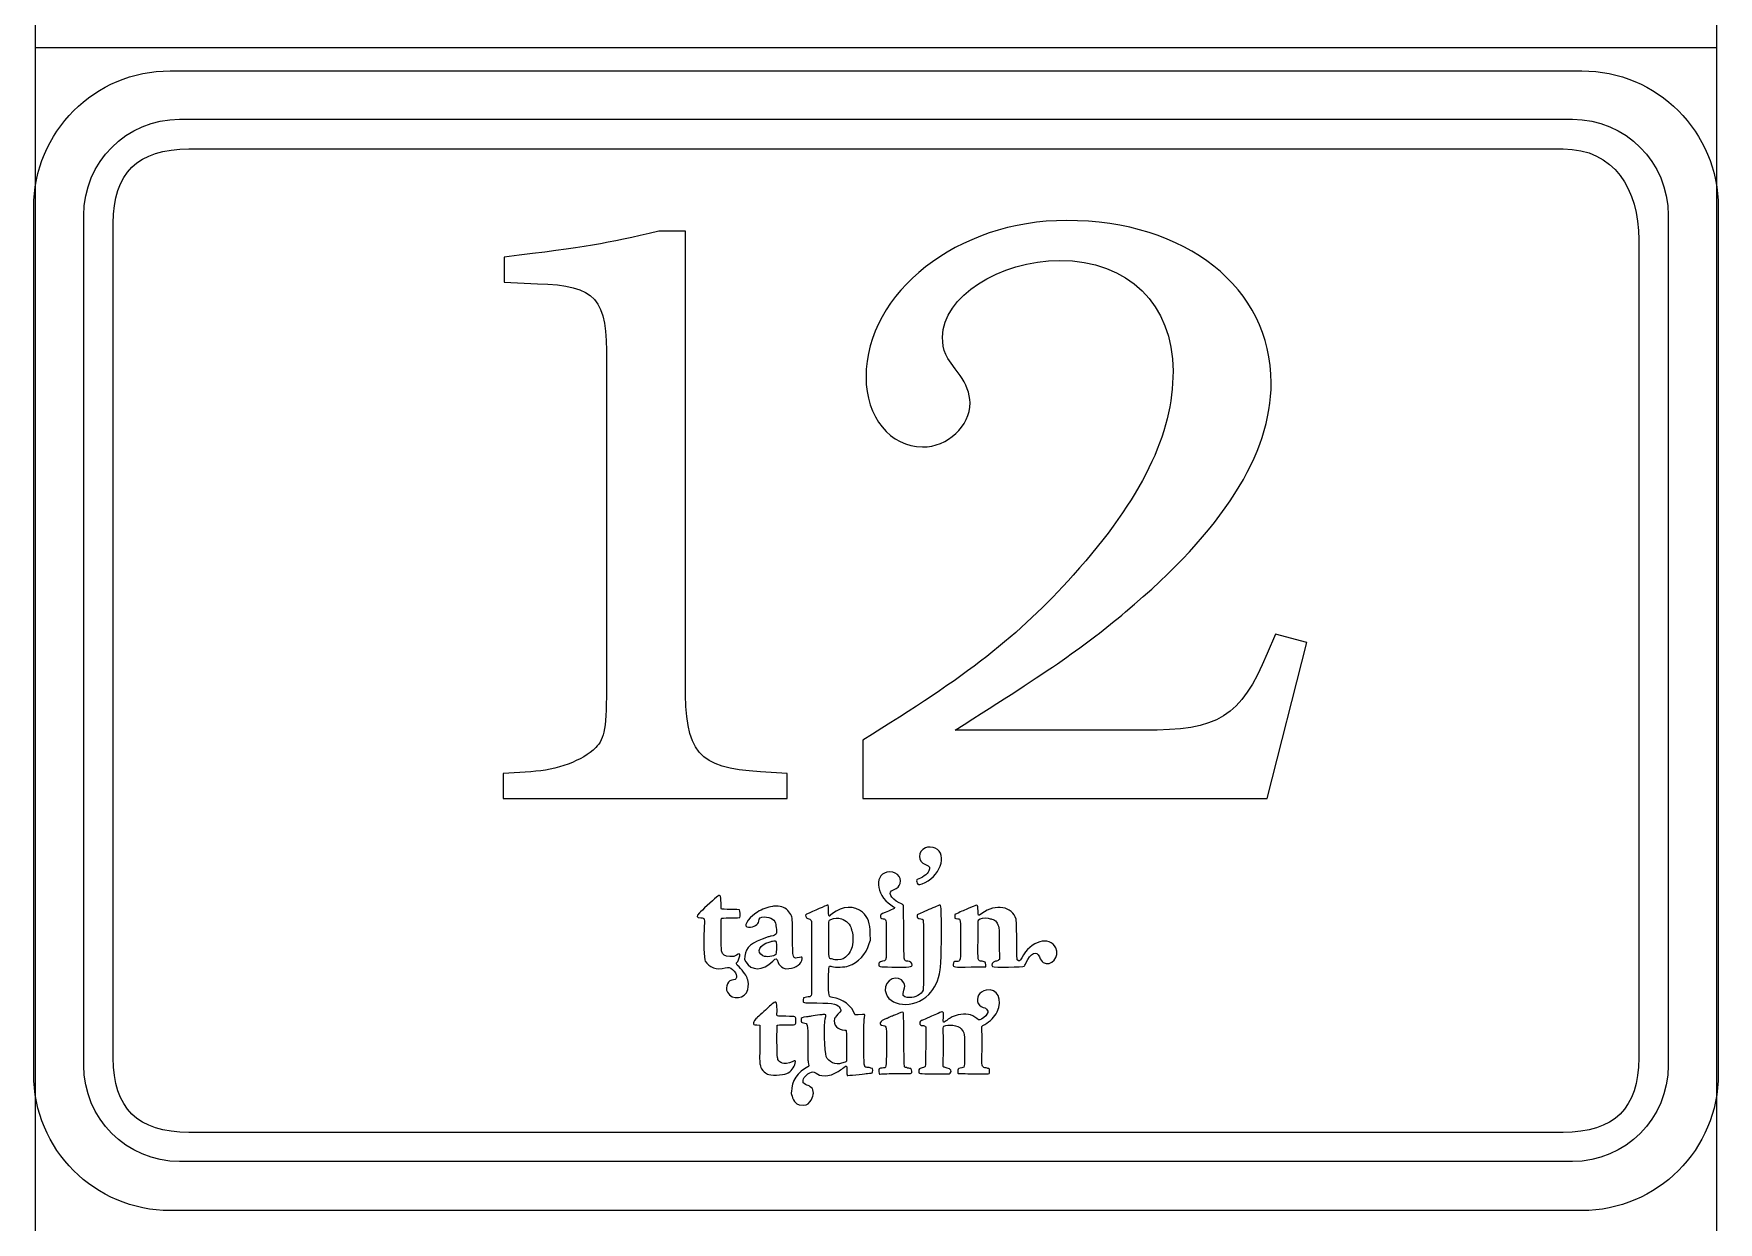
# Model space of a CAD drawing. Header units: millimetres. Extents: x 0 to 115, y 0 to 901.
# Drawn here: x -0.1 to 115.1, y 416.2 to 497.5 of the extents above; entities that cross this region are included whole.
import ezdxf

# ---------------------------------------------------------------- set-up
doc = ezdxf.new("R2010")
doc.units = ezdxf.units.MM
doc.layers.add('1', color=7, linetype='CONTINUOUS')

msp = doc.modelspace()

# ---------------------------------------------------------------- linework, layer by layer
at = {"layer": '1', "color": 7}
for p, q in [((0, 0.000023), (0, 900.64166)), ((114.999971, 900.64166), (114.999971, 0.000023)), ((0, 496.559423), (115.010869, 496.559423)), ((9.864019, 491.645582), (105.140122, 491.645582)), ((9.864019, 491.645582), (9.864019, 491.645582)), ((10.503252, 489.614287), (104.500888, 489.614287)), ((10.503252, 489.614287), (10.503252, 489.614287)), ((3.30588, 426.939789), (3.30588, 485.06804)), ((5.317772, 427.441439), (5.317772, 484.529348)), ((111.69826, 485.06804), (111.69826, 426.939789)), ((44.471871, 483.979368), (42.650126, 483.979368)), ((44.471871, 453.114136), (44.471871, 483.979368)), ((109.686369, 483.408926), (109.686369, 427.441439)), ((32.065735, 482.214068), (32.065735, 480.506624)), ((32.065735, 480.506624), (34.34221, 480.392324)), ((39.064493, 475.038568), (39.064493, 453.228436)), ((84.821181, 456.417194), (84.251797, 455.106624)), ((86.983003, 455.848163), (84.821181, 456.417194)), ((84.251797, 445.198508), (86.983003, 455.848163)), ((75.829228, 449.868933), (62.910154, 449.868933)), ((56.593315, 449.18525), (56.593315, 445.198508)), ((33.886068, 447.020605), (32.007527, 446.907364)), ((32.007527, 446.907364), (32.007527, 445.198508)), ((51.414537, 446.907364), (49.594204, 447.020605)), ((51.414537, 445.198508), (51.414537, 446.907364)), ((32.007527, 445.198508), (51.414537, 445.198508)), ((56.593315, 445.198508), (84.251797, 445.198508)), ((60.570179, 437.350614), (60.323587, 437.240547)), ((60.323587, 437.240547), (60.323587, 437.13295)), ((63.158156, 437.37425), (62.885459, 437.244781)), ((62.885459, 437.244781), (62.885459, 437.124836)), ((57.115426, 435.504175), (57.111545, 435.946558)), ((58.200218, 436.080261), (58.200218, 435.376117)), ((47.956962, 434.479003), (47.786218, 434.386575)), ((57.04099, 435.261464), (57.115426, 435.504175)), ((58.200218, 435.376117), (58.194573, 435.272753)), ((58.201276, 435.072728), (58.194573, 434.615175)), ((58.204098, 435.144342), (58.201276, 435.072728)), ((65.936281, 435.188439), (65.940515, 434.173145)), ((47.786218, 434.386575), (47.510698, 434.386575)), ((48.538693, 434.409858), (48.515057, 434.18267)), ((48.515057, 434.18267), (48.606073, 434.02145)), ((51.162301, 433.605172), (51.301648, 433.540614)), ((51.301648, 433.540614), (51.537304, 433.563897)), ((64.018228, 433.66585), (65.008828, 433.679608)), ((65.008828, 433.679608), (65.008828, 433.814722)), ((65.940515, 434.173145), (65.892184, 434.132928)), ((60.744098, 432.651614), (60.724695, 432.075528)), ((52.537782, 431.556239), (52.530726, 431.3989)), ((52.647848, 431.587636), (52.537782, 431.556239)), ((60.724695, 432.075528), (60.659784, 431.970753)), ((62.119226, 430.53777), (62.064192, 430.5734)), ((62.109701, 430.219564), (62.119226, 430.53777)), ((49.355726, 429.706625), (49.559632, 429.695689)), ((49.559632, 429.695689), (49.557162, 429.38842)), ((55.488062, 428.273642), (55.495118, 427.226245)), ((55.495118, 427.226245), (55.443965, 427.18497)), ((57.268531, 426.71507), (57.148587, 426.754934)), ((57.275234, 426.590892), (57.268531, 426.71507)), ((62.09312, 426.865353), (62.106879, 427.416392)), ((62.146742, 426.822667), (62.09312, 426.865353)), ((62.521745, 426.360881), (62.572545, 426.410623)), ((54.072718, 426.231411), (54.455834, 426.285034)), ((54.455834, 426.285034), (54.636457, 426.373228)), ((61.501865, 426.365114), (62.521745, 426.360881)), ((104.500888, 422.355089), (10.503252, 422.355089)), ((105.140122, 420.362248), (9.864019, 420.362248))]:
    msp.add_line(p, q, dxfattribs=at)
at = {"layer": '1', "color": 1}
for p, q in [((9.224645, 494.952873), (105.779526, 494.952873)), ((9.224645, 494.952873), (9.224645, 494.952873)), ((-0.119865, 426.358059), (-0.119865, 485.600029)), ((115.124035, 485.600029), (115.124035, 426.358059)), ((105.779526, 417.006626), (9.224645, 417.006626))]:
    msp.add_line(p, q, dxfattribs=at)
for points in [[(-0.119865, 485.600029), (-0.119865, 490.781276), (4.047196, 494.952873), (9.224645, 494.952873)], [(105.779526, 494.952873), (110.956975, 494.952873), (115.124035, 490.781276), (115.124035, 485.600029)], [(9.224645, 417.006626), (4.047196, 417.006626), (-0.119865, 421.176812), (-0.119865, 426.358059)], [(115.124035, 426.358059), (115.124035, 421.176812), (110.956975, 417.006626), (105.779526, 417.006626)]]:
    msp.add_open_spline(points, degree=3, dxfattribs=at)
at = {"layer": '1', "color": 7}
for points in [[(3.30588, 485.06804), (3.30588, 488.711529), (6.231466, 491.645582), (9.864019, 491.645582)], [(105.140122, 491.645582), (108.772674, 491.645582), (111.69826, 488.711529), (111.69826, 485.06804)], [(5.317772, 484.529348), (5.317772, 487.968932), (7.005814, 489.614287), (10.503252, 489.614287)], [(104.500888, 489.614287), (107.998327, 489.614287), (109.686369, 486.847098), (109.686369, 483.408926)], [(70.53615, 484.720907), (63.080898, 484.720907), (56.820504, 479.823293), (56.820504, 474.014807)], [(84.535783, 473.61511), (84.535783, 480.107279), (78.731531, 484.720907), (70.53615, 484.720907)], [(42.650126, 483.979368), (38.951604, 483.126351), (37.756746, 482.897751), (32.065735, 482.214068)], [(62.057137, 476.747424), (62.057137, 479.481451), (65.926756, 481.986879), (70.08142, 481.986879)], [(70.08142, 481.986879), (74.747611, 481.986879), (77.820659, 478.968865), (77.820659, 474.413093)], [(34.34221, 480.392324), (38.382574, 480.278024), (39.122349, 479.423596), (39.064493, 475.038568)], [(63.251995, 474.127696), (62.228234, 475.438265), (62.057137, 475.780107), (62.057137, 476.747424)], [(56.820504, 474.014807), (56.820504, 471.280779), (58.471504, 469.230435), (60.691534, 469.230435)], [(63.935326, 472.248096), (63.935326, 472.875335), (63.650281, 473.558666), (63.251995, 474.127696)], [(77.820659, 474.413093), (77.820659, 470.08451), (75.714928, 465.75628), (70.992292, 460.46038)], [(74.576514, 457.955305), (81.235195, 463.536249), (84.535783, 468.717496), (84.535783, 473.61511)], [(60.691534, 469.230435), (62.398979, 469.230435), (63.935326, 470.653893), (63.935326, 472.248096)], [(70.992292, 460.46038), (67.235914, 456.302894), (63.764581, 453.570277), (56.593315, 449.18525)], [(62.910154, 449.868933), (69.683134, 454.139308), (71.788864, 455.619563), (74.576514, 457.955305)], [(84.251797, 455.106624), (82.487908, 450.779805), (80.893706, 449.811077), (75.829228, 449.868933)], [(39.064493, 453.228436), (39.064493, 449.981822), (38.951604, 449.298491), (38.326129, 448.672664)], [(49.594204, 447.020605), (45.324887, 447.249205), (44.414015, 448.330822), (44.471871, 453.114136)], [(38.326129, 448.672664), (37.415257, 447.761791), (35.707813, 447.134905), (33.886068, 447.020605)], [(60.896851, 441.822425), (60.332054, 441.53738), (60.329231, 440.905908), (60.894029, 440.671664)], [(60.65167, 439.360036), (61.861345, 439.770669), (62.45119, 441.356758), (61.556898, 441.794908)], [(61.556898, 441.794908), (61.386154, 441.878869), (61.038667, 441.892628), (60.898262, 441.822425)], [(59.155187, 439.36815), (59.297004, 439.856042), (58.810523, 440.2762), (58.251018, 440.149553)], [(61.124392, 440.240569), (61.02244, 440.026786), (60.612865, 439.725161), (60.323587, 439.649314)], [(60.894029, 440.671664), (61.183659, 440.552072), (61.228815, 440.464936), (61.124392, 440.240569)], [(58.252429, 440.149553), (57.28229, 439.929067), (57.583915, 438.363439), (58.707159, 437.789117)], [(58.693401, 438.953283), (58.982679, 439.062292), (59.094509, 439.161422), (59.155187, 439.36815)], [(60.323587, 439.649314), (60.265731, 439.634144), (60.26432, 439.525136), (60.323587, 439.398489)], [(60.323587, 439.398489), (60.37474, 439.284189), (60.416015, 439.279956), (60.65167, 439.360036)], [(46.586068, 438.433994), (46.320073, 438.196928), (45.555251, 437.496664), (45.429662, 437.375661)], [(46.898629, 438.041), (46.897571, 438.612853), (46.852062, 438.671061), (46.584657, 438.435406)], [(46.922265, 437.626486), (46.907096, 437.637422), (46.898629, 437.776417), (46.898629, 438.041)], [(54.257573, 437.525592), (54.256162, 437.941869), (54.249107, 437.954217), (54.06037, 437.856497)], [(59.093098, 438.061814), (58.48244, 438.353914), (58.282768, 438.799119), (58.693401, 438.953283)], [(59.375673, 437.902006), (59.365795, 437.918586), (59.239148, 437.9902), (59.093098, 438.061814)], [(61.970354, 437.190806), (61.950951, 438.008192), (61.97882, 437.95845), (61.626042, 437.805344)], [(64.482484, 437.516067), (64.465903, 437.976442), (64.503298, 437.961272), (63.969898, 437.725617)], [(67.081398, 436.926222), (66.825281, 437.824747), (65.692512, 438.016306), (64.736131, 437.321686)], [(45.429662, 437.375661), (45.180249, 437.131539), (45.206707, 437.024294), (45.509743, 437.024294)], [(45.509743, 437.024294), (45.789496, 437.024294), (45.786674, 437.032408), (45.735874, 436.182214)], [(46.934612, 434.780628), (46.897571, 434.926678), (46.884871, 436.924811), (46.922265, 436.984078)], [(47.551973, 437.601439), (47.22001, 437.608494), (46.936023, 437.618019), (46.922265, 437.626486)], [(46.922265, 436.984078), (46.937435, 437.007714), (47.062671, 437.015828), (47.549151, 437.022883)], [(47.549151, 437.022883), (47.962607, 437.028175), (48.167923, 437.038053), (48.188737, 437.054633)], [(48.174979, 437.575333), (48.165101, 437.584858), (47.885348, 437.596147), (47.551973, 437.601439)], [(48.188737, 437.054633), (48.221546, 437.08215), (48.209198, 437.542172), (48.174979, 437.575333)], [(49.279879, 437.348144), (48.669573, 436.920931), (48.392643, 436.391764), (48.77964, 436.391764)], [(48.77964, 436.391764), (49.177926, 436.391764), (49.452387, 436.551572), (49.475671, 436.796753)], [(50.294115, 437.784883), (49.951215, 437.71715), (49.579035, 437.557342), (49.279879, 437.348144)], [(49.475671, 436.796753), (49.497896, 437.024294), (49.58609, 437.091675), (49.860198, 437.091675)], [(49.860198, 437.091675), (50.292704, 437.091675), (50.643012, 436.856019), (50.644423, 436.563919)], [(50.480382, 437.826158), (50.468034, 437.819103), (50.383721, 437.800053), (50.294115, 437.784883)], [(50.950282, 437.800053), (50.795765, 437.823336), (50.507898, 437.839917), (50.480382, 437.826158)], [(51.672418, 437.255717), (51.549651, 437.524533), (51.246615, 437.754544), (50.950282, 437.800053)], [(51.793421, 435.734186), (51.790951, 437.014417), (51.793421, 436.988311), (51.672418, 437.255717)], [(52.740276, 437.280411), (52.628798, 437.244781), (52.708526, 436.981608), (52.829882, 436.981608)], [(54.058959, 437.855086), (53.947482, 437.797231), (52.824237, 437.306517), (52.740276, 437.280411)], [(52.829882, 436.981608), (52.908551, 436.981608), (53.036609, 436.912464), (53.075062, 436.847906)], [(53.075062, 436.847906), (53.094465, 436.817567), (53.101168, 431.977809), (53.082118, 431.805653)], [(54.279445, 437.189394), (54.267098, 437.221144), (54.257573, 437.372839), (54.257573, 437.525592)], [(54.26992, 435.578611), (54.267098, 436.933278), (54.257573, 436.838028), (54.420204, 436.922342)], [(54.533093, 437.316394), (54.294615, 437.116369), (54.305904, 437.122014), (54.279445, 437.189394)], [(54.420204, 436.922342), (54.621287, 437.026764), (54.913387, 437.041933), (55.150454, 436.959383)], [(56.578145, 437.406), (56.059915, 437.888247), (55.162801, 437.846972), (54.533093, 437.316394)], [(55.150454, 436.959383), (55.442554, 436.858842), (55.759701, 436.536403), (55.80909, 436.289811)], [(57.111545, 435.946558), (57.10449, 436.658817), (56.959851, 437.053222), (56.578145, 437.406)], [(58.122959, 437.396122), (57.836151, 437.277589), (57.804401, 437.251483), (57.805812, 437.135772)], [(57.805812, 437.135772), (57.805812, 437.022883), (57.826626, 437.003481), (57.990668, 436.966439)], [(57.990668, 436.966439), (58.204098, 436.916697), (58.200218, 436.938569), (58.200218, 436.080261)], [(58.707159, 437.789117), (58.864145, 437.710447), (58.829926, 437.687164), (58.122959, 437.396122)], [(59.40319, 436.049922), (59.396134, 437.0504), (59.383787, 437.884014), (59.375673, 437.902006)], [(60.323587, 437.13295), (60.323587, 437.009125), (60.330642, 437.003481), (60.557831, 436.959383)], [(60.557831, 436.959383), (60.633679, 436.944214), (60.708115, 436.918108), (60.723284, 436.898706)], [(61.111692, 437.586269), (60.949415, 437.517478), (60.705292, 437.411292), (60.570179, 437.350614)], [(60.723284, 436.898706), (60.757856, 436.858842), (60.773026, 433.555783), (60.744098, 432.651614)], [(61.626042, 437.805344), (61.506098, 437.754544), (61.274323, 437.654003), (61.111692, 437.586269)], [(61.986934, 436.500419), (61.986934, 436.518411), (61.97882, 436.828503), (61.970354, 437.190806)], [(62.885459, 437.124836), (62.885459, 436.992544), (62.867467, 437.006303), (63.092187, 436.967497)], [(63.092187, 436.967497), (63.298915, 436.933278), (63.290448, 436.996425), (63.290448, 435.548272)], [(63.50282, 437.528414), (63.464015, 437.514656), (63.30844, 437.447275), (63.158156, 437.37425)], [(63.969898, 437.725617), (63.752234, 437.630367), (63.542684, 437.540761), (63.50282, 437.528414)], [(64.481073, 435.502764), (64.481073, 436.6313), (64.486717, 436.842261), (64.514234, 436.883536)], [(64.736131, 437.321686), (64.485306, 437.140006), (64.496242, 437.131539), (64.482484, 437.516067)], [(64.514234, 436.883536), (64.580203, 436.982667), (64.982723, 437.051811), (65.181337, 436.997836)], [(65.181337, 436.997836), (65.250128, 436.978786), (65.363017, 436.952328), (65.434631, 436.937158)], [(65.434631, 436.937158), (65.666406, 436.892003), (65.849498, 436.658817), (65.910176, 436.333908)], [(67.133962, 435.480892), (67.120203, 436.620364), (67.113148, 436.813333), (67.081398, 436.926222)], [(45.735874, 436.182214), (45.692835, 435.483361), (45.745399, 434.197839), (45.821246, 434.065547)], [(50.129015, 435.721839), (48.927101, 435.309795), (48.606073, 435.0438), (48.538693, 434.409858)], [(50.338212, 435.776872), (50.28459, 435.767347), (50.189693, 435.741242), (50.129015, 435.721839)], [(50.667707, 436.366717), (50.751668, 435.931389), (50.702279, 435.843195), (50.338212, 435.776872)], [(50.644423, 436.563919), (50.644423, 436.519822), (50.653948, 436.431628), (50.667707, 436.366717)], [(52.262262, 434.317783), (51.800476, 434.204542), (51.796243, 434.219711), (51.793421, 435.734186)], [(55.80909, 436.289811), (55.821437, 436.231603), (55.847895, 436.138117), (55.866945, 436.084494)], [(55.866945, 436.084494), (55.949848, 435.867889), (55.929034, 435.225833), (55.832726, 434.9295)], [(59.671654, 434.06837), (59.396134, 434.077895), (59.416948, 433.92232), (59.40319, 436.049922)], [(61.900151, 433.472881), (61.938604, 433.699011), (62.004926, 436.026286), (61.986934, 436.500419)], [(65.910176, 436.333908), (65.923934, 436.25665), (65.93487, 435.8058), (65.936281, 435.188439)], [(69.814014, 434.967953), (69.384331, 435.826614), (68.057181, 435.444908), (67.479684, 434.298381)], [(47.510698, 434.386575), (47.127582, 434.386575), (47.015751, 434.461011), (46.934612, 434.780628)], [(48.19544, 434.509342), (48.176037, 434.580956), (48.132293, 434.576722), (47.956962, 434.479003)], [(48.042687, 434.050378), (48.100543, 434.123403), (48.21061, 434.453956), (48.19544, 434.509342)], [(49.767771, 434.429261), (49.279879, 434.677264), (49.519768, 435.195495), (50.203451, 435.371883)], [(50.648304, 434.521689), (50.521657, 434.369995), (49.996723, 434.31355), (49.767771, 434.429261)], [(50.203451, 435.371883), (50.283179, 435.391286), (50.382309, 435.421625), (50.425348, 435.437853)], [(50.425348, 435.437853), (50.568576, 435.49465), (50.649715, 435.473836), (50.67194, 435.371883)], [(50.67194, 435.371883), (50.700868, 435.233947), (50.682876, 434.564375), (50.648304, 434.521689)], [(54.464301, 434.222533), (54.258984, 434.262397), (54.271332, 434.174203), (54.26992, 435.578611)], [(55.832726, 434.9295), (55.741709, 434.653981), (55.47007, 434.330131), (55.245704, 434.225356)], [(55.614709, 433.737464), (56.313562, 433.984056), (56.816623, 434.521689), (57.04099, 435.261464)], [(58.194573, 434.615175), (58.187518, 434.077895), (58.198806, 434.106822), (57.94657, 434.0532)], [(58.194573, 435.272753), (58.195984, 435.21772), (58.194573, 435.206431), (58.204098, 435.144342)], [(63.290448, 435.548272), (63.290448, 434.012983), (63.296092, 434.046145), (63.002581, 434.046145)], [(64.762237, 434.058492), (64.446853, 434.116347), (64.478251, 433.952658), (64.481073, 435.502764)], [(67.151953, 434.161856), (67.150542, 434.161856), (67.142076, 434.758756), (67.133962, 435.480892)], [(67.756614, 433.936078), (68.068117, 434.631756), (68.495331, 434.83037), (68.680187, 434.363292)], [(68.94477, 433.981586), (69.458767, 433.639745), (70.108937, 434.375639), (69.814014, 434.967953)], [(45.821246, 434.065547), (46.067837, 433.635511), (46.603707, 433.451008), (47.182615, 433.597058)], [(47.182615, 433.597058), (47.437673, 433.661617), (47.491296, 433.650681), (47.685676, 433.490872)], [(47.685676, 433.490872), (48.016229, 433.220645), (48.063148, 432.794842), (47.762935, 432.794842)], [(48.132293, 433.667261), (47.904751, 433.893392), (47.907573, 433.880692), (48.042687, 434.050378)], [(48.694268, 432.879156), (48.694268, 432.994867), (48.421571, 433.376572), (48.132293, 433.667261)], [(48.606073, 434.02145), (48.961673, 433.380453), (49.744487, 433.395622), (50.441576, 434.054611)], [(50.441576, 434.054611), (50.696634, 434.29697), (50.688521, 434.299792), (50.805643, 433.977353)], [(50.805643, 433.977353), (50.862087, 433.824247), (50.997201, 433.682431), (51.162301, 433.605172)], [(51.537304, 433.563897), (52.055534, 433.616108), (52.416426, 433.878222), (52.45629, 434.228178)], [(52.45629, 434.228178), (52.470048, 434.354825), (52.448176, 434.363292), (52.262262, 434.317783)], [(54.261454, 432.796253), (54.26992, 433.835536), (54.25334, 433.766392), (54.480882, 433.6976)], [(54.596593, 434.178436), (54.590948, 434.186903), (54.53027, 434.207364), (54.464301, 434.222533)], [(54.480882, 433.6976), (54.728884, 433.624575), (55.360004, 433.646447), (55.614709, 433.737464)], [(55.245704, 434.225356), (55.120115, 434.166089), (54.62552, 434.130106), (54.596593, 434.178436)], [(57.695745, 433.832714), (57.695745, 433.671495), (57.666818, 433.676786), (58.582981, 433.663028)], [(57.94657, 434.0532), (57.723262, 434.007692), (57.695745, 433.982997), (57.695745, 433.832714)], [(58.582981, 433.663028), (59.838518, 433.645036), (59.97222, 433.657736), (59.97222, 433.800964)], [(59.97222, 433.800964), (59.97222, 433.970297), (59.868856, 434.064136), (59.671654, 434.06837)], [(61.110634, 431.787661), (61.52797, 432.201117), (61.775973, 432.728872), (61.900151, 433.472881)], [(62.787387, 433.842239), (62.786329, 433.645036), (62.762692, 433.64927), (64.018228, 433.66585)], [(63.002581, 434.046145), (62.83854, 434.046145), (62.790209, 433.997814), (62.787387, 433.842239)], [(65.008828, 433.814722), (65.008828, 433.997814), (64.99119, 434.015806), (64.762237, 434.058492)], [(65.684045, 434.056022), (65.466381, 434.006281), (65.35067, 433.802375), (65.478728, 433.696189)], [(65.478728, 433.696189), (65.557398, 433.631278), (67.58587, 433.652092), (67.646548, 433.718414)], [(65.892184, 434.132928), (65.864667, 434.112467), (65.771181, 434.077895), (65.684045, 434.056022)], [(67.479684, 434.298381), (67.359739, 434.059903), (67.278601, 434.025683), (67.151953, 434.161856)], [(67.646548, 433.718414), (67.661717, 433.736053), (67.711459, 433.832714), (67.756614, 433.936078)], [(68.680187, 434.363292), (68.761326, 434.155153), (68.830117, 434.057081), (68.94477, 433.981586)], [(47.762935, 432.794842), (47.389343, 432.794842), (47.14134, 432.307303), (47.332898, 431.953114)], [(48.724607, 432.78955), (48.708026, 432.815656), (48.694268, 432.85552), (48.694268, 432.879156)], [(48.730251, 432.12527), (48.79234, 432.363747), (48.790929, 432.687597), (48.724607, 432.78955)], [(54.522157, 431.585167), (54.25334, 431.614095), (54.251929, 431.617975), (54.261454, 432.796253)], [(59.415537, 432.575767), (59.068404, 433.248161), (58.01254, 432.811422), (58.135306, 432.048011)], [(59.40319, 432.074117), (59.481506, 432.309772), (59.48574, 432.440653), (59.415537, 432.575767)], [(65.783528, 430.594214), (66.198042, 431.436295), (65.798698, 432.222989), (65.031053, 432.081172)], [(47.332898, 431.953114), (47.65816, 431.356214), (48.558096, 431.466634), (48.730251, 432.12527)], [(50.454276, 431.177003), (50.273654, 431.025661), (50.027062, 430.802353), (49.709915, 430.50602)], [(50.731207, 430.7512), (50.733676, 431.2846), (50.682876, 431.366092), (50.452865, 431.175592)], [(52.530726, 431.3989), (52.524023, 431.200639), (52.420659, 431.223922), (53.445832, 431.210164)], [(52.865512, 431.622209), (52.806598, 431.622209), (52.707115, 431.605628), (52.647848, 431.587636)], [(53.082118, 431.805653), (53.065537, 431.65537), (53.032376, 431.627853), (52.865512, 431.622209)], [(53.445832, 431.210164), (54.698545, 431.194995), (54.876345, 431.152309), (55.054145, 430.821756)], [(56.062737, 430.422059), (55.879293, 430.989678), (55.187848, 431.512142), (54.522157, 431.585167)], [(58.135306, 432.048011), (58.315929, 430.92512), (60.085109, 430.770603), (61.110634, 431.787661)], [(59.640256, 431.578111), (59.350626, 431.616564), (59.289948, 431.740742), (59.40319, 432.074117)], [(60.659784, 431.970753), (60.495742, 431.70617), (60.037131, 431.529781), (59.640256, 431.578111)], [(65.031053, 432.079761), (64.576323, 431.9958), (64.310328, 431.534014), (64.501887, 431.163245)], [(64.501887, 431.163245), (64.567856, 431.033775), (64.81727, 430.869734), (64.947092, 430.869734)], [(49.362782, 430.187814), (49.24954, 430.104911), (49.110546, 429.920409), (49.111957, 429.851617)], [(49.709915, 430.50602), (49.543404, 430.347622), (49.386065, 430.205453), (49.362782, 430.187814)], [(50.729796, 430.339156), (50.728384, 430.358559), (50.729796, 430.543414), (50.731207, 430.7512)], [(51.344334, 430.292589), (50.802821, 430.303525), (50.731207, 430.307759), (50.729796, 430.339156)], [(51.329165, 429.706625), (52.055534, 429.706625), (52.010026, 429.687575), (52.01814, 429.993434)], [(52.01814, 429.993434), (52.026607, 430.302114), (52.08164, 430.27742), (51.344334, 430.292589)], [(52.377973, 430.062225), (52.369507, 429.901006), (52.394554, 429.867845), (52.543073, 429.836447)], [(52.745921, 430.256606), (52.427362, 430.220622), (52.386087, 430.19875), (52.377973, 430.062225)], [(53.064126, 430.299292), (52.991101, 430.286945), (52.849284, 430.267542), (52.745921, 430.256606)], [(53.655382, 430.384664), (53.443009, 430.358559), (53.240515, 430.32822), (53.064126, 430.299292)], [(53.910087, 430.419236), (53.86599, 430.413592), (53.75169, 430.397011), (53.655382, 430.384664)], [(54.027209, 430.122903), (54.104468, 430.399834), (54.085065, 430.448164), (53.910087, 430.419236)], [(54.100234, 427.54057), (53.99299, 427.836903), (53.937957, 429.797642), (54.027209, 430.122903)], [(54.655859, 430.128547), (54.537326, 429.726028), (54.908095, 429.32245), (55.365295, 429.352436)], [(54.896807, 430.430172), (54.732765, 430.268953), (54.677732, 430.19875), (54.655859, 430.128547)], [(55.054145, 430.821756), (55.136695, 430.671472), (55.131051, 430.660536), (54.896807, 430.430172)], [(56.277579, 430.395953), (56.093076, 430.381842), (56.075084, 430.384664), (56.062737, 430.422059)], [(56.718551, 430.238614), (56.773937, 430.438639), (56.791576, 430.432995), (56.277579, 430.395953)], [(56.677276, 428.61125), (56.677276, 429.9892), (56.681509, 430.09962), (56.718551, 430.238614)], [(58.220679, 430.133839), (57.747956, 429.964506), (57.632245, 429.723206), (57.99737, 429.66535)], [(58.427406, 430.229089), (58.357204, 430.191695), (58.263365, 430.149009), (58.220679, 430.133839)], [(58.587215, 430.297881), (58.569223, 430.297881), (58.497609, 430.266131), (58.427406, 430.229089)], [(58.709981, 430.340567), (58.66024, 430.317284), (58.605206, 430.297881), (58.587215, 430.297881)], [(59.040534, 430.482736), (58.908243, 430.42735), (58.75937, 430.364203), (58.709981, 430.340567)], [(59.382376, 430.510253), (59.359093, 430.598447), (59.313584, 430.594214), (59.040534, 430.482736)], [(59.409893, 428.670517), (59.404601, 429.64877), (59.391901, 430.477092), (59.382376, 430.510253)], [(60.63509, 430.012836), (60.567709, 430.012836), (60.498565, 429.918997), (60.498565, 429.825159)], [(61.518445, 430.397011), (61.315951, 430.29647), (60.662606, 430.012836), (60.63509, 430.012836)], [(61.692012, 430.472859), (61.681076, 430.472859), (61.603817, 430.438639), (61.518445, 430.397011)], [(61.858876, 430.542003), (61.777384, 430.503197), (61.701537, 430.472859), (61.692012, 430.472859)], [(62.064192, 430.5734), (62.010217, 430.609384), (62.002104, 430.609384), (61.858876, 430.542003)], [(62.240581, 429.945103), (62.109701, 429.830803), (62.098412, 429.855497), (62.109701, 430.219564)], [(62.33689, 430.012836), (62.325954, 430.012836), (62.281856, 429.982497), (62.240581, 429.945103)], [(62.44872, 430.089742), (62.397567, 430.047056), (62.346415, 430.012836), (62.33689, 430.012836)], [(63.123937, 430.387486), (62.827604, 430.308817), (62.57819, 430.19875), (62.44872, 430.089742)], [(64.399934, 430.140895), (64.051037, 430.437228), (63.624176, 430.521189), (63.123937, 430.387486)], [(64.879359, 430.200161), (64.621831, 430.002959), (64.569267, 429.996256), (64.399934, 430.140895)], [(65.146765, 430.653481), (65.177103, 430.529303), (65.066684, 430.343389), (64.879359, 430.200161)], [(64.940037, 429.742609), (65.317509, 429.947925), (65.609609, 430.242847), (65.783528, 430.594214)], [(64.947092, 430.869734), (64.989778, 430.869734), (65.131595, 430.714159), (65.146765, 430.653481)], [(49.111957, 429.851617), (49.111957, 429.731672), (49.133829, 429.719325), (49.355726, 429.706625)], [(49.557162, 429.38842), (49.557162, 429.220497), (49.551518, 428.633123), (49.545873, 428.086317)], [(50.753079, 427.505998), (50.729796, 427.530692), (50.717448, 429.644889), (50.740732, 429.683342)], [(50.740732, 429.683342), (50.750257, 429.698511), (50.951693, 429.706625), (51.329165, 429.706625)], [(52.543073, 429.836447), (52.850343, 429.772947), (52.832704, 429.85832), (52.831293, 428.49695)], [(55.365295, 429.352436), (55.489473, 429.360903), (55.481359, 429.43675), (55.488062, 428.273642)], [(57.99737, 429.66535), (58.226323, 429.628309), (58.227734, 429.624075), (58.215387, 428.100075)], [(60.498565, 429.825159), (60.498565, 429.716503), (60.564887, 429.662528), (60.695767, 429.662528)], [(60.695767, 429.662528), (60.776906, 429.662528), (60.881681, 429.611728), (60.901084, 429.563397)], [(60.901084, 429.563397), (60.921545, 429.509775), (60.892617, 426.927442), (60.870745, 426.869234)], [(62.110759, 428.848317), (62.101234, 429.575745), (62.101234, 429.577156), (62.148154, 429.607495)], [(62.106879, 427.416392), (62.123459, 428.112423), (62.123459, 427.996711), (62.110759, 428.848317)], [(62.148154, 429.607495), (62.41697, 429.77965), (63.134873, 429.677697), (63.334545, 429.439572)], [(63.334545, 429.439572), (63.55362, 429.17887), (63.562087, 429.123836), (63.563498, 427.922275)], [(64.748478, 429.2907), (64.727665, 429.654414), (64.712848, 429.619842), (64.940037, 429.742609)], [(64.754123, 427.999534), (64.760826, 428.546339), (64.758003, 429.12807), (64.748478, 429.2907)], [(49.545873, 428.086317), (49.539171, 427.205784), (49.541993, 427.07455), (49.57339, 426.987767)], [(52.831293, 428.49695), (52.829882, 427.534925), (52.835526, 427.321495), (52.864454, 427.164156)], [(56.899173, 426.799031), (56.670573, 426.808909), (56.677276, 426.752111), (56.677276, 428.61125)], [(58.215387, 428.100075), (58.204098, 426.676617), (58.226323, 426.779981), (57.925756, 426.753523)], [(59.509376, 426.800442), (59.41977, 426.821256), (59.421181, 426.788095), (59.409893, 428.670517)], [(63.563498, 427.922275), (63.563498, 426.710836), (63.58537, 426.796209), (63.269987, 426.752111)], [(64.955206, 426.779981), (64.727665, 426.84595), (64.740365, 426.774336), (64.754123, 427.999534)], [(9.864019, 420.362248), (6.231466, 420.362248), (3.30588, 423.2963), (3.30588, 426.939789)], [(10.503252, 422.355089), (7.005814, 422.355089), (5.317772, 424.002914), (5.317772, 427.441439)], [(49.57339, 426.987767), (49.592793, 426.934145), (49.618898, 426.851595), (49.632657, 426.801853)], [(49.632657, 426.801853), (49.661585, 426.695667), (49.842207, 426.465656), (49.931812, 426.420148)], [(49.931812, 426.420148), (49.967796, 426.402156), (50.032354, 426.363703), (50.076451, 426.336186)], [(50.775304, 427.417803), (50.775304, 427.455198), (50.764015, 427.49365), (50.753079, 427.505998)], [(50.988734, 427.140873), (50.888193, 427.174034), (50.775304, 427.318673), (50.775304, 427.417803)], [(51.090687, 427.096775), (51.079751, 427.1063), (51.032832, 427.127114), (50.988734, 427.140873)], [(51.771548, 427.174034), (51.571876, 427.07455), (51.163712, 427.029395), (51.090687, 427.096775)], [(51.405012, 426.381695), (51.673829, 426.495995), (51.927123, 426.806086), (51.981098, 427.083017)], [(52.849284, 426.840306), (52.162779, 426.527745), (51.695701, 425.8236), (51.720396, 425.137095)], [(51.981098, 427.083017), (52.019551, 427.282689), (52.005793, 427.289745), (51.771548, 427.174034)], [(52.529315, 425.746342), (52.448176, 425.976353), (52.617509, 426.236703), (52.964996, 426.420148)], [(52.864454, 427.164156), (52.911021, 426.90945), (52.909609, 426.869234), (52.849284, 426.840306)], [(52.964996, 426.420148), (53.171723, 426.527745), (53.192184, 426.527745), (53.398912, 426.409211)], [(53.398912, 426.409211), (53.601407, 426.2935), (53.626454, 426.227178), (54.072718, 426.231411)], [(55.149043, 427.085839), (54.760634, 426.939789), (54.235348, 427.166978), (54.100234, 427.54057)], [(54.636457, 426.373228), (54.881637, 426.494584), (55.118704, 426.647689), (55.300737, 426.796209)], [(55.311673, 427.129936), (55.267576, 427.122881), (55.194551, 427.103831), (55.149043, 427.085839)], [(55.300737, 426.796209), (55.497587, 426.958839), (55.506054, 426.950725), (55.506054, 426.559495)], [(55.443965, 427.18497), (55.415037, 427.164156), (55.357182, 427.13805), (55.311673, 427.129936)], [(55.506054, 426.559495), (55.506054, 426.398275), (55.515579, 426.26175), (55.526515, 426.254695)], [(57.148587, 426.754934), (57.082618, 426.77857), (56.969376, 426.796209), (56.899173, 426.799031)], [(57.050868, 426.396864), (57.242426, 426.396864), (57.283701, 426.432495), (57.275234, 426.590892)], [(57.925756, 426.753523), (57.712326, 426.735884), (57.68622, 426.705545), (57.70527, 426.498817)], [(57.70527, 426.498817), (57.724673, 426.310081), (57.702448, 426.329131), (57.870723, 426.353825)], [(58.95234, 426.371817), (60.017729, 426.368289), (59.950348, 426.356648), (59.950348, 426.551028)], [(59.66354, 426.756345), (59.609918, 426.772925), (59.540773, 426.794798), (59.509376, 426.800442)], [(59.815234, 426.726006), (59.784895, 426.726006), (59.717162, 426.739764), (59.66354, 426.756345)], [(59.950348, 426.551028), (59.950348, 426.666739), (59.90484, 426.726006), (59.815234, 426.726006)], [(60.432595, 426.524923), (60.432595, 426.358059), (60.351104, 426.370406), (61.501865, 426.365114)], [(60.582526, 426.748231), (60.483395, 426.748231), (60.432595, 426.672384), (60.432595, 426.524923)], [(60.870745, 426.869234), (60.849931, 426.8142), (60.692945, 426.748231), (60.582526, 426.748231)], [(62.372873, 426.752111), (62.27339, 426.767281), (62.177081, 426.79762), (62.146742, 426.822667)], [(62.572545, 426.410623), (62.715773, 426.55385), (62.625109, 426.708014), (62.372873, 426.752111)], [(63.132051, 426.681909), (63.096067, 426.608884), (63.095009, 426.374639), (63.132051, 426.37605)], [(63.269987, 426.752111), (63.183204, 426.739764), (63.154276, 426.724595), (63.132051, 426.681909)], [(64.18474, 426.363703), (65.346437, 426.348534), (65.272001, 426.337598), (65.272001, 426.530214)], [(65.18804, 426.726006), (65.15629, 426.726006), (65.051515, 426.752111), (64.955206, 426.779981)], [(65.272001, 426.530214), (65.272001, 426.692845), (65.258242, 426.726006), (65.18804, 426.726006)], [(109.686369, 427.441439), (109.686369, 424.002914), (107.998327, 422.355089), (104.500888, 422.355089)], [(111.69826, 426.939789), (111.69826, 423.2963), (108.772674, 420.362248), (105.140122, 420.362248)], [(50.076451, 426.336186), (50.239082, 426.232823), (51.126671, 426.26175), (51.405012, 426.381695)], [(52.864454, 425.564309), (52.770615, 425.564309), (52.550129, 425.684253), (52.529315, 425.746342)], [(53.156554, 425.346645), (53.114926, 425.4045), (52.900084, 425.564309), (52.864454, 425.564309)], [(53.211587, 424.956825), (53.23099, 425.006214), (53.188304, 425.299725), (53.156554, 425.346645)], [(55.526515, 426.254695), (55.562498, 426.232823), (56.642704, 426.331953), (56.82897, 426.374639)], [(56.82897, 426.374639), (56.878359, 426.386986), (56.977843, 426.396864), (57.050868, 426.396864)], [(57.870723, 426.353825), (57.947981, 426.366525), (58.434462, 426.374639), (58.95234, 426.371817)], [(63.132051, 426.37605), (63.14722, 426.37605), (63.621353, 426.371817), (64.18474, 426.363703)], [(51.720396, 425.137095), (51.720396, 425.137095), (51.674887, 425.053134), (51.728862, 424.940245)], [(51.728862, 424.940245), (51.781073, 424.828414), (51.796243, 424.596992), (51.931357, 424.474225)], [(51.931357, 424.474225), (52.066471, 424.353223), (52.029076, 424.229045), (52.540604, 424.209642)], [(52.540604, 424.209642), (53.051779, 424.192003), (53.204532, 424.9346), (53.211587, 424.956825)]]:
    msp.add_open_spline(points, degree=3, dxfattribs=at)

doc.saveas('drawing.dxf')
